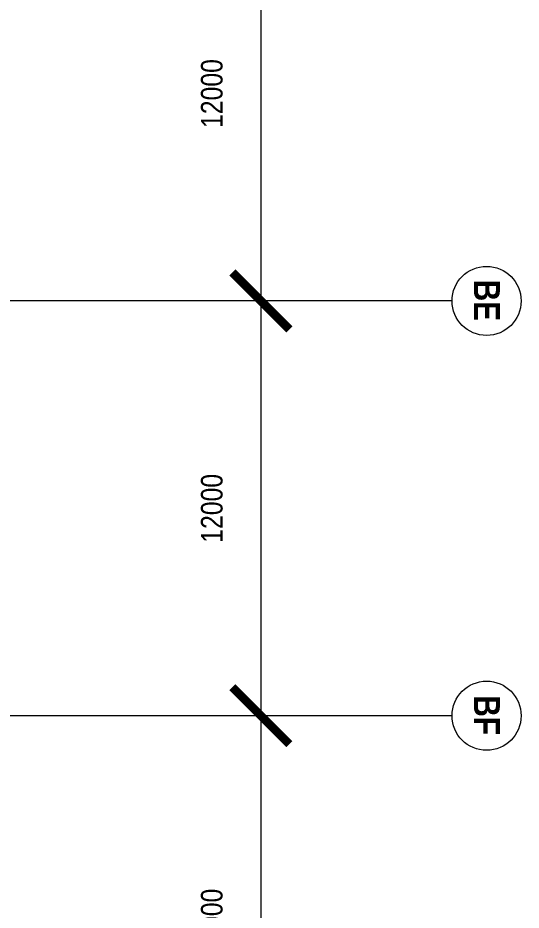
# Model space of a CAD drawing. Header units: millimetres. Extents: x -635893 to 717484, y -2208734 to -1510957.
# Drawn here: x -67528 to -52960, y -1612682 to -1586867 of the extents above; entities that cross this region are included whole.
import ezdxf

# ---------------------------------------------------------------- set-up
doc = ezdxf.new("R2010")
doc.units = ezdxf.units.MM
doc.linetypes.add('IDA - Grid Line', pattern=[3500, 2000, -500, 500, -500])
doc.layers.add('A-_ANOTGRID_E', color=7, linetype='Continuous', lineweight=9)
doc.layers.add('A-ANOT----_D', color=7, linetype='Continuous', lineweight=9)
doc.styles.add('Arial Narrow', font='ARIALN.TTF', dxfattribs={"height": 625})
doc.styles.add('Arial Narrow_B', font='ARIALNB.TTF', dxfattribs={"height": 750})
doc.dimstyles.new('probe phase 2', dxfattribs={"dimscale": 1100, "dimtxt": 2000, "dimasz": 1.5, "dimexe": 1, "dimexo": 1, "dimgap": 1, "dimtad": 1, "dimdec": 0, "dimzin": 3, "dimdsep": 46, "dimtxsty": 'Arial Narrow', "dimblk": 'X-F10A-LAY-S0-00-ASITE-002$0$_ArchTick', "dimcen": 0, "dimdle": 1, "dimclrd": 256, "dimclre": 256, "dimclrt": 256, "dimadec": 0, "dimazin": 0, "dimtfac": 0.5, "dimtdec": 0, "dimtix": 1, "dimtmove": 2, "dimatfit": 3, "dimfxl": 1, "dimtolj": 1, "dimtzin": 15, "dimlwd": -1, "dimlwe": -1, "dimarcsym": 0})

# ---------------------------------------------------------------- blocks, each defined once
blk = doc.blocks.new('Grid - 4 mm Dia-18759-PH2 LEVEL 3 PROBE')
at = {"layer": 'A-_ANOTGRID_E', "color": 252}
blk.add_circle((0, 0), 4, dxfattribs=at)
blk = doc.blocks.new('X-F10A-LAY-S0-00-ASITE-002$0$_ArchTick')
at = {"color": 0, "linetype": 'ByBlock', "const_width": 0.15}
blk.add_lwpolyline([(-0.5, -0.5), (0.5, 0.5)], dxfattribs=at)
blk = doc.blocks.new('*D751')
at = {"layer": 'A-ANOT----_D', "color": 252, "transparency": 16777216}
for p, q in [((-60492, -1581957), (-60492, -1596157)), ((-59937, -1583057), (-61592, -1583057)), ((-59937, -1595057), (-61592, -1595057))]:
    blk.add_line(p, q, dxfattribs=at)
at = {"layer": 'Defpoints', "color": 0, "transparency": 16777216}
for p in [(-58837, -1583057), (-60492, -1595057), (-58837, -1595057, 0)]:
    blk.add_point(p, dxfattribs=at)
at = {"layer": 'A-ANOT----_D', "color": 252, "transparency": 16777216, "xscale": 1650, "yscale": 1650, "zscale": 1650}
for p, rotation in [((-60492, -1583057), 90), ((-60492, -1595057), 270)]:
    blk.add_blockref('X-F10A-LAY-S0-00-ASITE-002$0$_ArchTick', p, dxfattribs=dict(at, rotation=rotation))
at = {"layer": 'A-ANOT----_D', "color": 252, "transparency": 16777216, "insert": (-61911, -1589057), "char_height": 625, "width": 8231.19, "attachment_point": 5, "rotation": 90, "style": 'Arial Narrow'}
blk.add_mtext('\\A1;12000', dxfattribs=at)
blk = doc.blocks.new('*D752')
at = {"layer": 'A-ANOT----_D', "color": 252, "transparency": 16777216}
for p, q in [((-60492, -1593957), (-60492, -1608157)), ((-59937, -1595057), (-61592, -1595057)), ((-59937, -1607057), (-61592, -1607057))]:
    blk.add_line(p, q, dxfattribs=at)
at = {"layer": 'Defpoints', "color": 0, "transparency": 16777216}
for p in [(-58837, -1595057), (-60492, -1607057), (-58837, -1607057, 0)]:
    blk.add_point(p, dxfattribs=at)
at = {"layer": 'A-ANOT----_D', "color": 252, "transparency": 16777216, "xscale": 1650, "yscale": 1650, "zscale": 1650}
for p, rotation in [((-60492, -1595057), 90), ((-60492, -1607057), 270)]:
    blk.add_blockref('X-F10A-LAY-S0-00-ASITE-002$0$_ArchTick', p, dxfattribs=dict(at, rotation=rotation))
at = {"layer": 'A-ANOT----_D', "color": 252, "transparency": 16777216, "insert": (-61911, -1601057), "char_height": 625, "width": 8231.19, "attachment_point": 5, "rotation": 90, "style": 'Arial Narrow'}
blk.add_mtext('\\A1;12000', dxfattribs=at)
blk = doc.blocks.new('*D753')
at = {"layer": 'A-ANOT----_D', "color": 252, "transparency": 16777216}
for p, q in [((-60492, -1605957), (-60492, -1620157)), ((-59937, -1607057), (-61592, -1607057)), ((-59937, -1619057), (-61592, -1619057))]:
    blk.add_line(p, q, dxfattribs=at)
at = {"layer": 'Defpoints', "color": 0, "transparency": 16777216}
for p in [(-58837, -1607057), (-60492, -1619057), (-58837, -1619057, 0)]:
    blk.add_point(p, dxfattribs=at)
at = {"layer": 'A-ANOT----_D', "color": 252, "transparency": 16777216, "xscale": 1650, "yscale": 1650, "zscale": 1650}
for p, rotation in [((-60492, -1607057), 90), ((-60492, -1619057), 270)]:
    blk.add_blockref('X-F10A-LAY-S0-00-ASITE-002$0$_ArchTick', p, dxfattribs=dict(at, rotation=rotation))
at = {"layer": 'A-ANOT----_D', "color": 252, "transparency": 16777216, "insert": (-61911, -1613057), "char_height": 625, "width": 8231.19, "attachment_point": 5, "rotation": 90, "style": 'Arial Narrow'}
blk.add_mtext('\\A1;12000', dxfattribs=at)

msp = doc.modelspace()

# ---------------------------------------------------------------- linework, layer by layer
at = {"layer": 'A-_ANOTGRID_E', "color": 252, "linetype": 'IDA - Grid Line', "ltscale": 0.005}
for p, q in [((-54960.328, -1595056.826, 0), (-189425.313, -1595056.826, 0)), ((-54960.328, -1607056.826, 0), (-189425.313, -1607056.826, 0))]:
    msp.add_line(p, q, dxfattribs=at)

# ---------------------------------------------------------------- block references
at = {"layer": 'A-_ANOTGRID_E', "color": 252, "xscale": 250.000000000001, "yscale": 250.000000000001, "zscale": 250.000000000001, "rotation": 90}
for p in [(-53960.328, -1595056.826, 0), (-53960.328, -1607056.826, 0)]:
    msp.add_blockref('Grid - 4 mm Dia-18759-PH2 LEVEL 3 PROBE', p, dxfattribs=at)

# ---------------------------------------------------------------- texts
at = {"layer": 'A-_ANOTGRID_E', "color": 252, "char_height": 750, "attachment_point": 1, "rotation": 270, "style": 'Arial Narrow_B'}
for s, insert, width in [('BE', (-53576.067, -1594444.631, 0), 1463.07969), ('BF', (-53576.067, -1606469.631, 0), 1402.95312)]:
    msp.add_mtext(s, dxfattribs=dict(at, insert=insert, width=width))

# ---------------------------------------------------------------- dimensions: what is measured, and where the dimension line sits
at = {"layer": 'A-ANOT----_D', "color": 252}
for base, p1, p2, picture, middle in [((-60491.8, -1595056.826, 0), (-58837.328, -1583056.826, 0), (-58837.328, -1595056.826, 0), '*D751', (-61910.908, -1589056.826, 0)), ((-60491.8, -1607056.826, 0), (-58837.328, -1595056.826, 0), (-58837.328, -1607056.826, 0), '*D752', (-61910.908, -1601056.826, 0)), ((-60491.8, -1619056.826, 0), (-58837.328, -1607056.826, 0), (-58837.328, -1619056.826, 0), '*D753', (-61910.908, -1613056.826, 0))]:
    dim = msp.add_linear_dim(base=base, p1=p1, p2=p2, angle=90, dimstyle='probe phase 2', override={"dimclrd": 252, "dimclre": 252, "dimclrt": 252}, dxfattribs=at)
    dim.commit()
    dim.dimension.update_dxf_attribs({"geometry": picture, "text_midpoint": middle})

doc.saveas('drawing.dxf')
